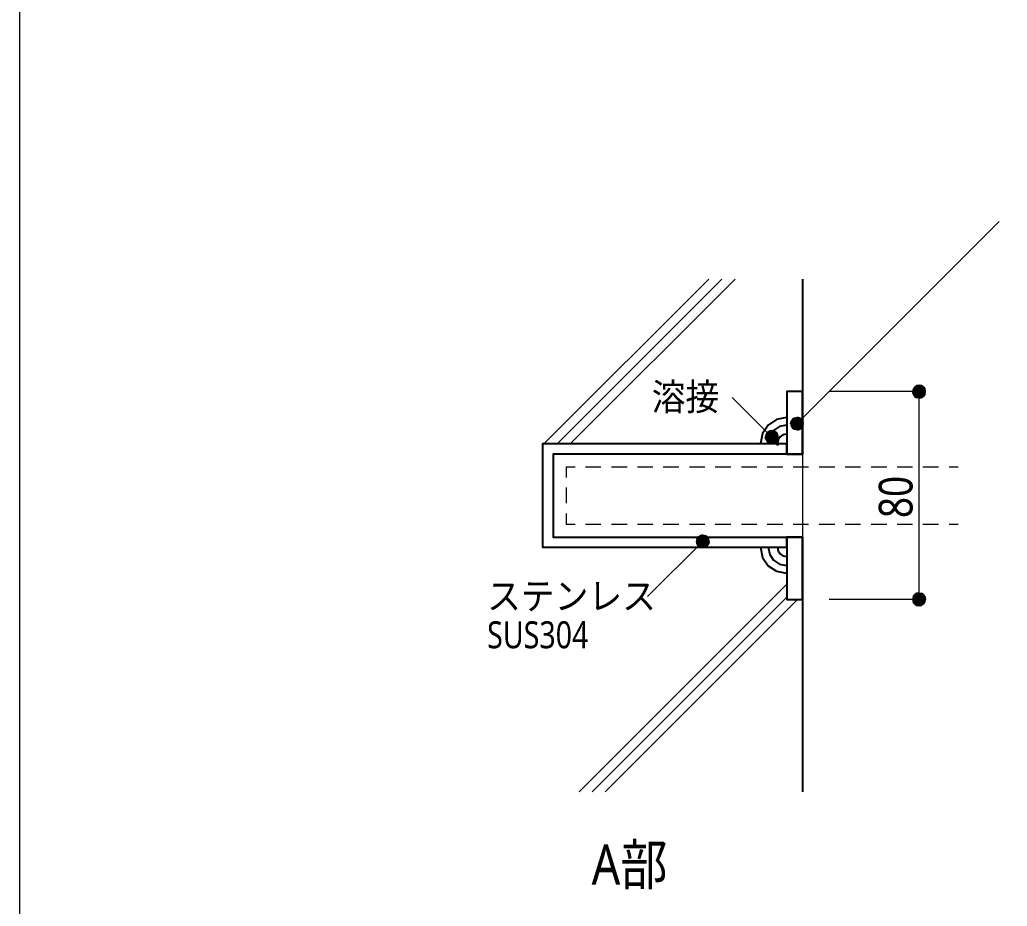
# Model space of a CAD drawing. Header units: millimetres. Extents: x 0 to 420, y 0 to 297.
# Drawn here: x 0.2 to 76.3, y 62.3 to 130.6 of the extents above; entities that cross this region are included whole.
import ezdxf
from ezdxf.enums import TextEntityAlignment as Align

# ---------------------------------------------------------------- set-up
doc = ezdxf.new("R2010")
doc.units = ezdxf.units.MM
doc.styles.add('kst32b', font='NotoSansJP-Variable.ttf')

msp = doc.modelspace()

# ---------------------------------------------------------------- hatches: boundary and pattern name
h = msp.add_hatch(color=7)
h.paths.add_polyline_path([(69.003, 102.129), (68.961, 101.939), (69.469, 101.939), (69.003, 102.129)])
h.paths.add_polyline_path([(68.961, 101.939), (69.469, 101.939), (69.003, 101.748), (68.961, 101.939)])
h.paths.add_polyline_path([(69.469, 101.939), (69.003, 101.748), (69.109, 101.579), (69.469, 101.939)])
h = msp.add_hatch(color=7)
h.paths.add_polyline_path([(69.469, 102.447), (69.279, 102.404), (69.469, 101.939), (69.469, 102.447)])
h.paths.add_polyline_path([(69.279, 102.404), (69.469, 101.939), (69.109, 102.298), (69.279, 102.404)])
h.paths.add_polyline_path([(69.469, 101.939), (69.109, 102.298), (69.003, 102.129), (69.469, 101.939)])
h = msp.add_hatch(color=7)
h.paths.add_polyline_path([(69.109, 101.579), (69.279, 101.473), (69.469, 101.939), (69.109, 101.579)])
h.paths.add_polyline_path([(69.279, 101.473), (69.469, 101.939), (69.469, 101.431), (69.279, 101.473)])
h.paths.add_polyline_path([(69.469, 101.939), (69.469, 101.431), (69.66, 101.473), (69.469, 101.939)])
for points in [[(69.66, 102.404), (69.469, 102.447), (69.469, 101.939), (69.66, 102.404)], [(59.605, 99.272), (59.711, 99.123), (60.071, 99.483), (59.605, 99.272)], [(58.314, 97.98), (58.484, 98.107), (58.124, 98.446), (58.314, 97.98)], [(58.568, 98.044), (58.505, 98.023), (58.462, 97.98), (58.462, 97.896), (58.505, 97.854), (58.568, 97.832), (58.632, 97.854), (58.674, 97.896), (58.674, 97.98), (58.632, 98.023), (58.568, 98.044)], [(53.277, 90.593), (53.15, 90.763), (52.811, 90.403), (53.277, 90.593)], [(69.279, 85.471), (69.469, 85.45), (69.469, 85.937), (69.279, 85.471)]]:
    msp.add_hatch(color=7).paths.add_polyline_path(points)
h = msp.add_hatch(color=7)
h.paths.add_polyline_path([(69.956, 101.939), (69.935, 102.129), (69.469, 101.939), (69.956, 101.939)])
h.paths.add_polyline_path([(69.935, 102.129), (69.469, 101.939), (69.829, 102.298), (69.935, 102.129)])
h.paths.add_polyline_path([(69.469, 101.939), (69.829, 102.298), (69.66, 102.404), (69.469, 101.939)])
h = msp.add_hatch(color=7)
h.paths.add_polyline_path([(69.66, 101.473), (69.829, 101.579), (69.469, 101.939), (69.66, 101.473)])
h.paths.add_polyline_path([(69.829, 101.579), (69.469, 101.939), (69.935, 101.748), (69.829, 101.579)])
h.paths.add_polyline_path([(69.469, 101.939), (69.935, 101.748), (69.956, 101.939), (69.469, 101.939)])
h = msp.add_hatch(color=7)
h.paths.add_polyline_path([(59.711, 99.822), (59.605, 99.674), (60.071, 99.483), (59.711, 99.822)])
h.paths.add_polyline_path([(59.605, 99.674), (60.071, 99.483), (59.563, 99.483), (59.605, 99.674)])
h.paths.add_polyline_path([(60.071, 99.483), (59.563, 99.483), (59.605, 99.272), (60.071, 99.483)])
h = msp.add_hatch(color=7)
h.paths.add_polyline_path([(60.262, 99.928), (60.071, 99.97), (60.071, 99.483), (60.262, 99.928)])
h.paths.add_polyline_path([(60.071, 99.97), (60.071, 99.483), (59.881, 99.928), (60.071, 99.97)])
h.paths.add_polyline_path([(60.071, 99.483), (59.881, 99.928), (59.711, 99.822), (60.071, 99.483)])
h = msp.add_hatch(color=7)
h.paths.add_polyline_path([(60.558, 99.483), (60.537, 99.674), (60.071, 99.483), (60.558, 99.483)])
h.paths.add_polyline_path([(60.537, 99.674), (60.071, 99.483), (60.41, 99.822), (60.537, 99.674)])
h.paths.add_polyline_path([(60.071, 99.483), (60.41, 99.822), (60.262, 99.928), (60.071, 99.483)])
h = msp.add_hatch(color=7)
h.paths.add_polyline_path([(58.124, 98.954), (57.933, 98.912), (58.124, 98.446), (58.124, 98.954)])
h.paths.add_polyline_path([(57.933, 98.912), (58.124, 98.446), (57.764, 98.806), (57.933, 98.912)])
h.paths.add_polyline_path([(58.124, 98.446), (57.764, 98.806), (57.658, 98.637), (58.124, 98.446)])
h = msp.add_hatch(color=7)
h.paths.add_polyline_path([(58.589, 98.637), (58.484, 98.806), (58.124, 98.446), (58.589, 98.637)])
h.paths.add_polyline_path([(58.484, 98.806), (58.124, 98.446), (58.314, 98.912), (58.484, 98.806)])
h.paths.add_polyline_path([(58.124, 98.446), (58.314, 98.912), (58.124, 98.954), (58.124, 98.446)])
h = msp.add_hatch(color=7)
h.paths.add_polyline_path([(59.711, 99.123), (59.881, 99.018), (60.071, 99.483), (59.711, 99.123)])
h.paths.add_polyline_path([(59.881, 99.018), (60.071, 99.483), (60.071, 98.975), (59.881, 99.018)])
h.paths.add_polyline_path([(60.071, 99.483), (60.071, 98.975), (60.262, 99.018), (60.071, 99.483)])
h = msp.add_hatch(color=7)
h.paths.add_polyline_path([(60.262, 99.018), (60.41, 99.123), (60.071, 99.483), (60.262, 99.018)])
h.paths.add_polyline_path([(60.41, 99.123), (60.071, 99.483), (60.537, 99.272), (60.41, 99.123)])
h.paths.add_polyline_path([(60.071, 99.483), (60.537, 99.272), (60.558, 99.483), (60.071, 99.483)])
h = msp.add_hatch(color=7)
h.paths.add_polyline_path([(57.658, 98.637), (57.616, 98.446), (58.124, 98.446), (57.658, 98.637)])
h.paths.add_polyline_path([(57.616, 98.446), (58.124, 98.446), (57.658, 98.256), (57.616, 98.446)])
h.paths.add_polyline_path([(58.124, 98.446), (57.658, 98.256), (57.764, 98.107), (58.124, 98.446)])
h = msp.add_hatch(color=7)
h.paths.add_polyline_path([(57.764, 98.107), (57.933, 97.98), (58.124, 98.446), (57.764, 98.107)])
h.paths.add_polyline_path([(57.933, 97.98), (58.124, 98.446), (58.124, 97.959), (57.933, 97.98)])
h.paths.add_polyline_path([(58.124, 98.446), (58.124, 97.959), (58.314, 97.98), (58.124, 98.446)])
h = msp.add_hatch(color=7)
h.paths.add_polyline_path([(58.484, 98.107), (58.589, 98.256), (58.124, 98.446), (58.484, 98.107)])
h.paths.add_polyline_path([(58.589, 98.256), (58.124, 98.446), (58.632, 98.446), (58.589, 98.256)])
h.paths.add_polyline_path([(58.124, 98.446), (58.632, 98.446), (58.589, 98.637), (58.124, 98.446)])
h = msp.add_hatch(color=7)
h.paths.add_polyline_path([(52.62, 90.868), (52.451, 90.763), (52.811, 90.403), (52.62, 90.868)])
h.paths.add_polyline_path([(52.451, 90.763), (52.811, 90.403), (52.345, 90.593), (52.451, 90.763)])
h.paths.add_polyline_path([(52.811, 90.403), (52.345, 90.593), (52.303, 90.403), (52.811, 90.403)])
h = msp.add_hatch(color=7)
h.paths.add_polyline_path([(53.15, 90.763), (53.001, 90.868), (52.811, 90.403), (53.15, 90.763)])
h.paths.add_polyline_path([(53.001, 90.868), (52.811, 90.403), (52.811, 90.911), (53.001, 90.868)])
h.paths.add_polyline_path([(52.811, 90.403), (52.811, 90.911), (52.62, 90.868), (52.811, 90.403)])
h = msp.add_hatch(color=7)
h.paths.add_polyline_path([(53.15, 90.043), (53.277, 90.212), (52.811, 90.403), (53.15, 90.043)])
h.paths.add_polyline_path([(53.277, 90.212), (52.811, 90.403), (53.298, 90.403), (53.277, 90.212)])
h.paths.add_polyline_path([(52.811, 90.403), (53.298, 90.403), (53.277, 90.593), (52.811, 90.403)])
h = msp.add_hatch(color=7)
h.paths.add_polyline_path([(52.303, 90.403), (52.345, 90.212), (52.811, 90.403), (52.303, 90.403)])
h.paths.add_polyline_path([(52.345, 90.212), (52.811, 90.403), (52.451, 90.043), (52.345, 90.212)])
h.paths.add_polyline_path([(52.811, 90.403), (52.451, 90.043), (52.62, 89.937), (52.811, 90.403)])
h = msp.add_hatch(color=7)
h.paths.add_polyline_path([(52.62, 89.937), (52.811, 89.916), (52.811, 90.403), (52.62, 89.937)])
h.paths.add_polyline_path([(52.811, 89.916), (52.811, 90.403), (53.001, 89.937), (52.811, 89.916)])
h.paths.add_polyline_path([(52.811, 90.403), (53.001, 89.937), (53.15, 90.043), (52.811, 90.403)])
h = msp.add_hatch(color=7)
h.paths.add_polyline_path([(69.279, 86.402), (69.109, 86.296), (69.469, 85.937), (69.279, 86.402)])
h.paths.add_polyline_path([(69.109, 86.296), (69.469, 85.937), (69.003, 86.127), (69.109, 86.296)])
h.paths.add_polyline_path([(69.469, 85.937), (69.003, 86.127), (68.961, 85.937), (69.469, 85.937)])
h = msp.add_hatch(color=7)
h.paths.add_polyline_path([(69.829, 86.296), (69.66, 86.402), (69.469, 85.937), (69.829, 86.296)])
h.paths.add_polyline_path([(69.66, 86.402), (69.469, 85.937), (69.469, 86.445), (69.66, 86.402)])
h.paths.add_polyline_path([(69.469, 85.937), (69.469, 86.445), (69.279, 86.402), (69.469, 85.937)])
h = msp.add_hatch(color=7)
h.paths.add_polyline_path([(69.935, 85.746), (69.956, 85.937), (69.469, 85.937), (69.935, 85.746)])
h.paths.add_polyline_path([(69.956, 85.937), (69.469, 85.937), (69.935, 86.127), (69.956, 85.937)])
h.paths.add_polyline_path([(69.469, 85.937), (69.935, 86.127), (69.829, 86.296), (69.469, 85.937)])
h = msp.add_hatch(color=7)
h.paths.add_polyline_path([(68.961, 85.937), (69.003, 85.746), (69.469, 85.937), (68.961, 85.937)])
h.paths.add_polyline_path([(69.003, 85.746), (69.469, 85.937), (69.109, 85.598), (69.003, 85.746)])
h.paths.add_polyline_path([(69.469, 85.937), (69.109, 85.598), (69.279, 85.471), (69.469, 85.937)])
h = msp.add_hatch(color=7)
h.paths.add_polyline_path([(69.469, 85.45), (69.66, 85.471), (69.469, 85.937), (69.469, 85.45)])
h.paths.add_polyline_path([(69.66, 85.471), (69.469, 85.937), (69.829, 85.598), (69.66, 85.471)])
h.paths.add_polyline_path([(69.469, 85.937), (69.829, 85.598), (69.935, 85.746), (69.469, 85.937)])

# ---------------------------------------------------------------- linework, layer by layer
at = {"lineweight": 13}
msp.add_lwpolyline([(0.191, 0), (0.191, 296.968), (420.158, 296.968), (420.158, 0)], close=True, dxfattribs=at)
for points in [[(60.071, 99.483), (75.629, 115.041)], [(40.598, 97.938), (53.277, 110.617)], [(41.614, 97.938), (54.271, 110.617)], [(42.609, 97.938), (55.287, 110.617)], [(69.469, 85.937), (69.469, 101.939), (62.548, 101.939)], [(58.124, 98.446), (55.076, 101.494)], [(60.473, 97.134), (60.473, 90.741)], [(42.27, 96.139), (42.27, 95.335)], [(42.27, 96.139), (42.968, 96.139)], [(43.773, 96.139), (44.958, 96.139)], [(45.762, 96.139), (46.969, 96.139)], [(47.773, 96.139), (48.959, 96.139)], [(49.763, 96.139), (50.969, 96.139)], [(51.774, 96.139), (52.959, 96.139)], [(53.763, 96.139), (54.97, 96.139)], [(55.774, 96.139), (56.96, 96.139)], [(57.764, 96.139), (58.97, 96.139)], [(59.775, 96.139), (60.96, 96.139)], [(61.764, 96.139), (62.971, 96.139)], [(63.775, 96.139), (64.961, 96.139)], [(65.765, 96.139), (66.971, 96.139)], [(67.776, 96.139), (68.961, 96.139)], [(69.765, 96.139), (70.972, 96.139)], [(71.776, 96.139), (72.475, 96.139)], [(42.27, 94.552), (42.27, 93.345)], [(42.27, 92.541), (42.27, 91.736), (42.968, 91.736)], [(43.773, 91.736), (44.958, 91.736)], [(45.762, 91.736), (46.969, 91.736)], [(47.773, 91.736), (48.959, 91.736)], [(49.763, 91.736), (50.969, 91.736)], [(51.774, 91.736), (52.959, 91.736)], [(53.763, 91.736), (54.97, 91.736)], [(55.774, 91.736), (56.96, 91.736)], [(57.764, 91.736), (58.97, 91.736)], [(59.775, 91.736), (60.96, 91.736)], [(61.764, 91.736), (62.971, 91.736)], [(63.775, 91.736), (64.961, 91.736)], [(65.765, 91.736), (66.971, 91.736)], [(67.776, 91.736), (68.961, 91.736)], [(69.765, 91.736), (70.972, 91.736)], [(71.776, 91.736), (72.475, 91.736)], [(52.811, 90.403), (48.556, 86.17)], [(43.286, 71.12), (59.267, 87.101)], [(44.281, 71.12), (59.267, 86.106)], [(45.275, 71.12), (60.113, 85.937)], [(69.469, 85.937), (62.548, 85.937)]]:
    msp.add_lwpolyline(points, dxfattribs=at)
at = {"lineweight": 25}
for points in [[(60.473, 110.617), (60.473, 101.939)], [(60.473, 101.939), (59.267, 101.939), (59.267, 97.938)], [(59.256, 99.949), (58.478, 99.792), (57.842, 99.363), (57.413, 98.727), (57.256, 97.949)], [(59.256, 99.356), (58.708, 99.246), (58.261, 98.944), (57.959, 98.497), (57.849, 97.949)], [(59.256, 98.658), (58.98, 98.602), (58.755, 98.45), (58.603, 98.225), (58.547, 97.949)], [(59.267, 89.937), (40.471, 89.937), (40.471, 97.938), (59.267, 97.938)], [(59.267, 97.134), (41.275, 97.134), (41.275, 90.741), (59.267, 90.741)], [(57.256, 89.948), (57.413, 89.169), (57.842, 88.533), (58.478, 88.105), (59.256, 87.947)], [(57.849, 89.948), (57.959, 89.4), (58.261, 88.952), (58.708, 88.651), (59.256, 88.54)], [(58.547, 89.948), (58.603, 89.672), (58.755, 89.446), (58.98, 89.294), (59.256, 89.239)], [(59.267, 89.937), (59.267, 85.937), (60.473, 85.937), (60.473, 71.12)]]:
    msp.add_lwpolyline(points, dxfattribs=at)
at = {"lineweight": 30}
for points in [[(60.473, 101.939), (60.473, 97.134), (59.267, 97.134), (59.267, 97.938)], [(60.473, 85.937), (60.473, 90.741), (59.267, 90.741), (59.267, 89.937)]]:
    msp.add_lwpolyline(points, dxfattribs=at)
at = {"lineweight": 0}
for points in [[(69.003, 102.129), (68.961, 101.939), (69.469, 101.939)], [(68.961, 101.939), (69.469, 101.939), (69.003, 101.748)], [(69.469, 101.939), (69.109, 102.298), (69.003, 102.129)], [(69.469, 101.939), (69.003, 101.748), (69.109, 101.579)], [(69.279, 102.404), (69.469, 101.939), (69.109, 102.298)], [(69.109, 101.579), (69.279, 101.473), (69.469, 101.939)], [(69.469, 102.447), (69.279, 102.404), (69.469, 101.939)], [(69.279, 101.473), (69.469, 101.939), (69.469, 101.431)], [(69.66, 102.404), (69.469, 102.447), (69.469, 101.939)], [(69.469, 101.939), (69.829, 102.298), (69.66, 102.404)], [(69.935, 102.129), (69.469, 101.939), (69.829, 102.298)], [(69.956, 101.939), (69.935, 102.129), (69.469, 101.939)], [(69.469, 101.939), (69.469, 101.431), (69.66, 101.473)], [(69.66, 101.473), (69.829, 101.579), (69.469, 101.939)], [(69.829, 101.579), (69.469, 101.939), (69.935, 101.748)], [(69.469, 101.939), (69.935, 101.748), (69.956, 101.939)], [(59.605, 99.674), (60.071, 99.483), (59.563, 99.483)], [(59.711, 99.822), (59.605, 99.674), (60.071, 99.483)], [(60.071, 99.483), (59.881, 99.928), (59.711, 99.822)], [(60.071, 99.97), (60.071, 99.483), (59.881, 99.928)], [(60.262, 99.928), (60.071, 99.97), (60.071, 99.483)], [(60.071, 99.483), (60.41, 99.822), (60.262, 99.928)], [(60.537, 99.674), (60.071, 99.483), (60.41, 99.822)], [(60.558, 99.483), (60.537, 99.674), (60.071, 99.483)], [(57.933, 98.912), (58.124, 98.446), (57.764, 98.806)], [(58.124, 98.954), (57.933, 98.912), (58.124, 98.446)], [(58.124, 98.446), (58.314, 98.912), (58.124, 98.954)], [(58.484, 98.806), (58.124, 98.446), (58.314, 98.912)], [(60.071, 99.483), (59.563, 99.483), (59.605, 99.272)], [(59.605, 99.272), (59.711, 99.123), (60.071, 99.483)], [(59.711, 99.123), (59.881, 99.018), (60.071, 99.483)], [(59.881, 99.018), (60.071, 99.483), (60.071, 98.975)], [(60.071, 99.483), (60.071, 98.975), (60.262, 99.018)], [(60.262, 99.018), (60.41, 99.123), (60.071, 99.483)], [(60.41, 99.123), (60.071, 99.483), (60.537, 99.272)], [(60.071, 99.483), (60.537, 99.272), (60.558, 99.483)], [(57.658, 98.637), (57.616, 98.446), (58.124, 98.446)], [(57.616, 98.446), (58.124, 98.446), (57.658, 98.256)], [(58.124, 98.446), (57.764, 98.806), (57.658, 98.637)], [(58.124, 98.446), (57.658, 98.256), (57.764, 98.107)], [(57.764, 98.107), (57.933, 97.98), (58.124, 98.446)], [(57.933, 97.98), (58.124, 98.446), (58.124, 97.959)], [(58.589, 98.637), (58.484, 98.806), (58.124, 98.446)], [(58.124, 98.446), (58.632, 98.446), (58.589, 98.637)], [(58.484, 98.107), (58.589, 98.256), (58.124, 98.446)], [(58.589, 98.256), (58.124, 98.446), (58.632, 98.446)], [(58.124, 98.446), (58.124, 97.959), (58.314, 97.98)], [(58.314, 97.98), (58.484, 98.107), (58.124, 98.446)], [(58.568, 98.044), (58.505, 98.023), (58.462, 97.98), (58.462, 97.896), (58.505, 97.854), (58.568, 97.832), (58.632, 97.854), (58.674, 97.896), (58.674, 97.98), (58.632, 98.023)], [(52.811, 90.403), (52.345, 90.593), (52.303, 90.403)], [(52.451, 90.763), (52.811, 90.403), (52.345, 90.593)], [(52.62, 90.868), (52.451, 90.763), (52.811, 90.403)], [(52.811, 90.403), (52.811, 90.911), (52.62, 90.868)], [(53.001, 90.868), (52.811, 90.403), (52.811, 90.911)], [(53.15, 90.763), (53.001, 90.868), (52.811, 90.403)], [(53.277, 90.593), (53.15, 90.763), (52.811, 90.403)], [(52.811, 90.403), (53.298, 90.403), (53.277, 90.593)], [(52.303, 90.403), (52.345, 90.212), (52.811, 90.403)], [(52.345, 90.212), (52.811, 90.403), (52.451, 90.043)], [(52.811, 90.403), (52.451, 90.043), (52.62, 89.937)], [(52.62, 89.937), (52.811, 89.916), (52.811, 90.403)], [(52.811, 89.916), (52.811, 90.403), (53.001, 89.937)], [(52.811, 90.403), (53.001, 89.937), (53.15, 90.043)], [(53.15, 90.043), (53.277, 90.212), (52.811, 90.403)], [(53.277, 90.212), (52.811, 90.403), (53.298, 90.403)], [(69.469, 85.937), (69.003, 86.127), (68.961, 85.937)], [(69.109, 86.296), (69.469, 85.937), (69.003, 86.127)], [(69.279, 86.402), (69.109, 86.296), (69.469, 85.937)], [(69.469, 85.937), (69.469, 86.445), (69.279, 86.402)], [(69.66, 86.402), (69.469, 85.937), (69.469, 86.445)], [(69.829, 86.296), (69.66, 86.402), (69.469, 85.937)], [(69.469, 85.937), (69.935, 86.127), (69.829, 86.296)], [(69.956, 85.937), (69.469, 85.937), (69.935, 86.127)], [(68.961, 85.937), (69.003, 85.746), (69.469, 85.937)], [(69.003, 85.746), (69.469, 85.937), (69.109, 85.598)], [(69.469, 85.937), (69.109, 85.598), (69.279, 85.471)], [(69.279, 85.471), (69.469, 85.45), (69.469, 85.937)], [(69.469, 85.45), (69.66, 85.471), (69.469, 85.937)], [(69.66, 85.471), (69.469, 85.937), (69.829, 85.598)], [(69.469, 85.937), (69.829, 85.598), (69.935, 85.746)], [(69.935, 85.746), (69.956, 85.937), (69.469, 85.937)]]:
    msp.add_lwpolyline(points, close=True, dxfattribs=at)

# ---------------------------------------------------------------- texts
at = {"style": 'kst32b'}
for s, height, p, p2 in [('溶接', 2.0791, (48.874, 100.499), (54.072, 100.499)), ('80', 2.5989, (68.961, 92.202), (68.961, 95.451)), ('ステンレス', 2.0791, (36.195, 85.154), (49.19, 85.154)), ('SUS304', 2.0791, (36.195, 82.169), (43.992, 82.169)), ('A部', 3.1187, (44.238, 63.945), (50.086, 63.945))]:
    msp.add_text(s, height=height, dxfattribs=at).set_placement(p, p2, align=Align.FIT)

doc.saveas('drawing.dxf')
